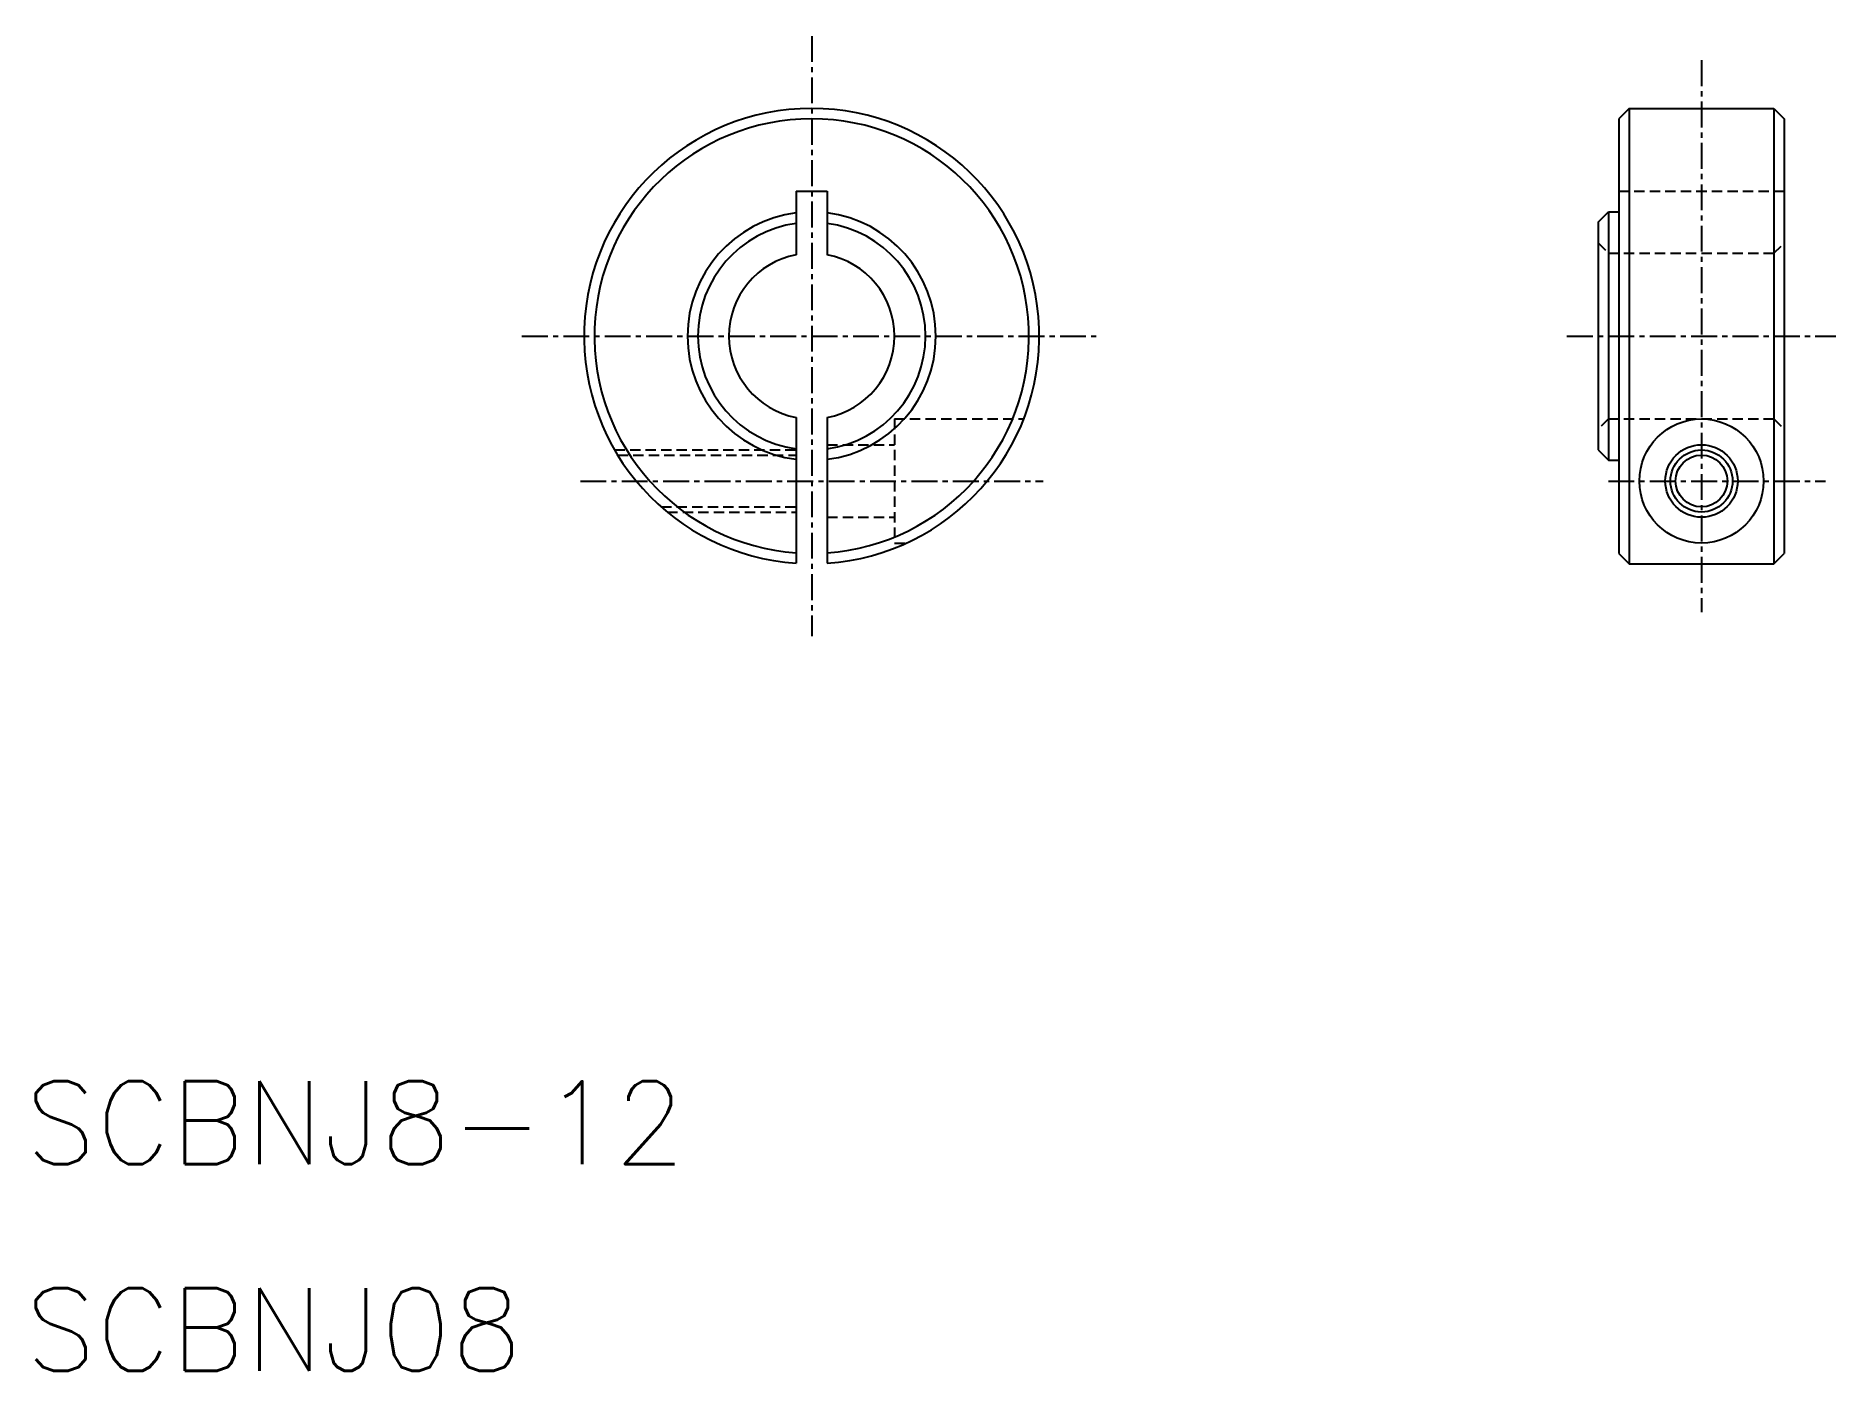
# Model space of a CAD drawing. Extents: x 10.5 to 97.5, y 10 to 74.5.
import ezdxf

# ---------------------------------------------------------------- set-up
doc = ezdxf.new("R2010")
doc.units = 0
doc.linetypes.add('CENTER', pattern=[2, 1.25, -0.25, 0.25, -0.25])
doc.linetypes.add('DASHED', pattern=[0.75, 0.5, -0.25])
doc.layers.get('0').update_dxf_attribs({"linetype": 'CONTINUOUS'})
doc.layers.add('CENTER', color=1, linetype='CENTER')
doc.styles.get("Standard").update_dxf_attribs({"font": 'txt.shx', "bigfont": 'bigfont.shx'})

msp = doc.modelspace()

# ---------------------------------------------------------------- linework, layer by layer
at = {"color": 7, "linetype": 'CONTINUOUS'}
for p, q in [((87.5, 71), (87, 70.5)), ((87, 70.5), (87, 49.5)), ((87.5, 71), (94.5, 71)), ((87.5, 71), (87.5, 49)), ((94.5, 71), (95, 70.5)), ((94.5, 71), (94.5, 49)), ((95, 70.5), (95, 49.5)), ((47.25, 67), (47.25, 63.929)), ((47.25, 67), (48.75, 67)), ((48.75, 67), (48.75, 63.929)), ((86, 65.5), (86.5, 66)), ((86, 65.5), (86, 54.5)), ((86.5, 66), (86.5, 54)), ((86.5, 66), (87, 66)), ((47.25, 56.071), (47.25, 49.026)), ((48.75, 56.071), (48.75, 49.026)), ((86, 54.5), (86.5, 54)), ((86.5, 54), (87, 54)), ((87, 49.5), (87.5, 49)), ((87.5, 49), (94.5, 49)), ((94.5, 49), (95, 49.5))]:
    msp.add_line(p, q, dxfattribs=at)
at = {"color": 3, "linetype": 'DASHED'}
for p, q in [((87, 67), (95, 67)), ((86, 64.5), (86.5, 64)), ((94.5, 64), (95, 64.5)), ((86.5, 64), (94.5, 64)), ((52, 56), (52, 50)), ((52, 56), (58.247, 56)), ((86.5, 56), (86, 55.5)), ((86.5, 56), (94.5, 56)), ((94.5, 56), (95, 55.5)), ((38.474, 54.5), (47.25, 54.5)), ((38.623, 54.25), (47.25, 54.25)), ((48.75, 54.75), (52, 54.75)), ((40.724, 51.75), (47.25, 51.75)), ((41.018, 51.5), (47.25, 51.5)), ((48.75, 51.25), (52, 51.25)), ((52, 50), (52.583, 50))]:
    msp.add_line(p, q, dxfattribs=at)
at = {"color": 7, "linetype": 'CONTINUOUS'}
for radius in [3, 1.75, 1.25]:
    msp.add_circle((91, 53), radius, dxfattribs=at)
at = {"color": 3, "linetype": 'CONTINUOUS'}
msp.add_circle((91, 53), 1.5, dxfattribs=at)
at = {"color": 7, "linetype": 'CONTINUOUS'}
for radius, start, end in [(11, 273.90956, 266.09044), (10.5, 274.09604, 265.90396), (6, 97.18076, 262.81924), (5.5, 97.83748, 262.16252), (6, 277.18076, 82.81924), (5.5, 277.83748, 82.16252), (4, 100.80692, 259.19308), (4, 280.80692, 79.19308)]:
    msp.add_arc((48, 60), radius, start, end, dxfattribs=at)
at = {"layer": 'CENTER', "color": 1, "linetype": 'CENTER'}
for p, q in [((48, 74.5), (48, 45.5)), ((91, 73.333), (91, 46.667)), ((34, 60), (62, 60)), ((84.5, 60), (97.5, 60)), ((36.822, 53), (59.178, 53)), ((86.5, 53), (97, 53))]:
    msp.add_line(p, q, dxfattribs=at)

# ---------------------------------------------------------------- texts
at = {"color": 7, "linetype": 'CONTINUOUS'}
for s, p in [('SCBNJ8-12', (10, 20)), ('SCBNJ08', (10, 10))]:
    msp.add_text(s, height=4, dxfattribs=at).set_placement(p)

doc.saveas('drawing.dxf')
